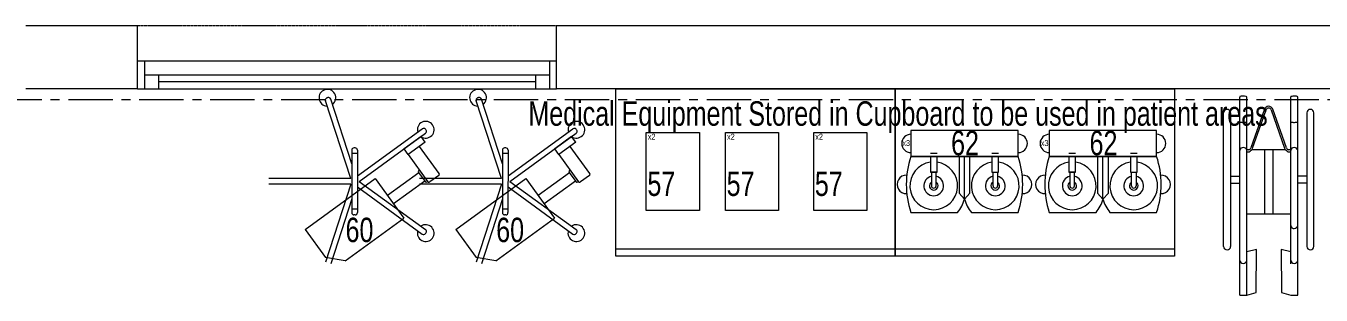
# Model space of a CAD drawing. Header units: millimetres. Extents: x 26027 to 581921, y 7230 to 233891.
# Drawn here: x 488264 to 492901, y 141646 to 142610 of the extents above; entities that cross this region are included whole.
import ezdxf

# ---------------------------------------------------------------- set-up
doc = ezdxf.new("R2010")
doc.units = ezdxf.units.MM
doc.header["$LTSCALE"] = 5
for name, pattern in [('CENTER', [50.8, 31.75, -6.35, 6.35, -6.35]), ('HIDDEN', [9.525, 6.35, -3.175]), ('HIDDEN2', [0.1875, 0.125, -0.0625])]:
    doc.linetypes.add(name, pattern=pattern)
for name, color, linetype, lineweight in [('Aluminum', 7, 'Continuous', 5), ('Medical Equipment and Furniture', 163, 'Continuous', 0), ('Medical Equipment and Furniture1', 163, 'Continuous', 5), ('Proj', 7, 'HIDDEN2', 5), ('Walls', 32, 'Continuous', 5)]:
    doc.layers.add(name, color=color, linetype=linetype, lineweight=lineweight)
doc.layers.add('axes', color=9, linetype='Continuous')
doc.styles.add('X3G_ENTITY_257CFD', font='swisscl.ttf', dxfattribs={"height": 200})

# ---------------------------------------------------------------- blocks, each defined once
blk = doc.blocks.new('CUPBOARD - GLASS TOP - LOCKABLE - 200x100x60')
at = {"layer": 'Medical Equipment and Furniture1'}
blk.add_line((283.1819, -205.0074, 0), (284.1819, -205.0074, 0), dxfattribs=at)
at = {"layer": 'Medical Equipment and Furniture1', "elevation": 0}
blk.add_lwpolyline([(284.1819, -204.4324), (283.1819, -204.4324), (283.1819, -205.0324), (284.1819, -205.0324)], close=True, dxfattribs=at)
blk = doc.blocks.new('HF14449A-P')
for p, q in [((-0.2244, 0.0577), (-0.7026, 0.0577)), ((-0.05, 0), (-0.7602, 0)), ((-0.7026, 0.0323), (-0.2244, 0.0323)), ((-0.4762, 0.0321), (-0.4762, -0.0003)), ((-0.4508, 0.0321), (-0.4508, -0.0003)), ((-0.05, -0.0255), (-0.05, 0)), ((-0.1618, -0.0254), (-0.7597, -0.0254)), ((-0.578, -0.0409), (-0.7158, -0.0896)), ((-0.5708, -0.044), (-0.5708, -0.1647)), ((-0.5699, -0.0249), (-0.5699, -0.0332)), ((-0.5636, -0.0346), (-0.5636, -0.0251)), ((-0.3406, -0.1837), (-0.3406, -0.0251)), ((-0.2045, -0.0254), (-0.2138, -0.0595)), ((-0.0589, -0.0584), (-0.05, -0.0255)), ((-0.7137, -0.0956), (-0.576, -0.047)), ((-0.5708, -0.0899), (-0.3406, -0.0899)), ((-0.2138, -0.0595), (-0.0589, -0.0584)), ((-0.7158, -0.1192), (-0.578, -0.1678)), ((-0.576, -0.1618), (-0.7137, -0.1132)), ((-0.5708, -0.1189), (-0.3406, -0.1189)), ((-0.05, -0.1827), (-0.7602, -0.1827)), ((-0.5699, -0.1755), (-0.5699, -0.1837)), ((-0.5636, -0.1837), (-0.5636, -0.1742)), ((-0.0589, -0.1493), (-0.2138, -0.1482)), ((-0.2138, -0.1482), (-0.2045, -0.1824)), ((-0.0499, -0.1827), (-0.0589, -0.1493)), ((-0.05, -0.2078), (-0.05, -0.1827)), ((-0.05, -0.2078), (-0.7593, -0.2078)), ((-0.4762, -0.2401), (-0.4762, -0.2078)), ((-0.4508, -0.2401), (-0.4508, -0.2078)), ((-0.7026, -0.2404), (-0.2244, -0.2404)), ((-0.2244, -0.2658), (-0.7026, -0.2658))]:
    blk.add_line(p, q)
for centre, radius, start, end in [((-0.7026, 0.045), 0.0127, 90, 180), ((-0.2244, 0.045), 0.0127, 0, 90), ((-0.7026, 0.045), 0.0127, 180, 270), ((-0.2244, 0.045), 0.0127, 270, 0), ((-0.5661, -0.0128), 0.0127, 98.7333, 261.2512), ((-0.5848, -0.0258), 0.0166, 294.282, 333.3732), ((-0.5848, -0.0258), 0.023, 292.5926, 337.4074), ((-0.301, -0.0129), 0.0127, 279.8278, 82.5002), ((-0.7106, -0.1044), 0.0157, 109.4325, 250.5675), ((-0.7106, -0.1044), 0.00936, 109.4229, 250.5771), ((-0.5661, -0.1952), 0.0127, 98.7488, 261.2667), ((-0.5848, -0.183), 0.0166, 26.6268, 65.718), ((-0.5848, -0.183), 0.023, 22.5926, 67.4074), ((-0.7026, -0.2531), 0.0127, 90, 180), ((-0.7026, -0.2531), 0.0127, 180, 270), ((-0.2244, -0.2531), 0.0127, 0, 90), ((-0.2244, -0.2531), 0.0127, 270, 0)]:
    blk.add_arc(centre, radius, start, end)
for centre, ratio, start_param, end_param in [((-0.7597, -0.0126), 0.241377, 0.152696, 3.141593), ((-0.6698, -0.0127), 0.078125, 3.141593, 6.498142), ((-0.1758, -0.0125), 0.964579, 3.250377, 6.096807), ((-0.7597, -0.1952), 0.241678, 0.147741, 3.289334), ((-0.6698, -0.1954), 0.078125, 3.141593, 6.498142), ((-0.1758, -0.1951), 0.964579, 3.252899, 6.098308)]:
    blk.add_ellipse(centre, major_axis=(0, 0.0127), ratio=ratio, start_param=start_param, end_param=end_param)
blk = doc.blocks.new('M.107.31.46')
at = {"layer": 'Medical Equipment and Furniture1'}
for p, q in [((22587.3, -488.5), (22606.8, -467.6)), ((22606.8, -467.6), (22606.8, -620.3)), ((22626.2, -488.5), (22606.8, -467.6))]:
    blk.add_line(p, q, dxfattribs=at)
for points in [[(22581.8, -420.1), (22414.6, -420.1)], [(22798.9, -420.1), (22631.7, -420.1)], [(22587.3, -488.5), (22587.3, -620.3), (22626.2, -620.3), (22626.2, -488.5)], [(22504.7, -515.1), (22504.7, -564.7), (22488.5, -564.7), (22488.5, -515.1)], [(22708.8, -515.1), (22708.8, -564.7), (22725, -564.7), (22725, -515.1)], [(22508.6, -620.3), (22508.6, -564.7), (22484.6, -564.7), (22484.6, -620.3)], [(22728.9, -620.3), (22728.9, -564.7), (22704.9, -564.7), (22704.9, -620.3)], [(22414.6, -620.3), (22798.9, -620.3)], [(22484.6, -631.3), (22508.6, -631.3)], [(22704.9, -631.3), (22728.9, -631.3)]]:
    blk.add_lwpolyline(points, dxfattribs=at)
blk.add_lwpolyline([(22414.6, -713.6), (22798.9, -713.6), (22798.9, -620.3), (22414.6, -620.3)], close=True, dxfattribs=at)
for centre, radius, start, end in [((22714.4, -520.2), 316, 161.5342, 198.4658), ((22496.6, -515.1), 85.4, 278.0941, 261.9059), ((22480.9, -503.4), 130.9, 15.8849, 39.5335), ((22732.6, -503.4), 130.9, 140.4665, 164.1151), ((22716.9, -515.1), 85.4, 278.0941, 261.9059), ((22499.2, -520.2), 316, 341.5342, 18.4658), ((22398.4, -520.2), 32.9, 87.02, 272.98), ((22496.6, -515.1), 35.4, 283.274, 256.726), ((22496.6, -515.1), 15.4, 301.8051, 238.1949), ((22496.6, -515.1), 8.13, 0, 180), ((22716.9, -515.1), 35.4, 283.274, 256.726), ((22716.9, -515.1), 15.4, 301.8051, 238.1949), ((22716.9, -515.1), 8.13, 0, 180), ((22815.2, -520.2), 32.9, 267.02, 92.98), ((22414.6, -666.9), 32.9, 90, 270), ((22798.9, -666.9), 32.9, 270, 90)]:
    blk.add_arc(centre, radius, start, end, dxfattribs=at)
blk = doc.blocks.new('HF12177-P')
for p, q in [((0, 0), (-0.1724, 0.2372)), ((0, 0), (0.1724, 0.2372)), ((-0.0196, -0.007), (-0.1885, 0.2255)), ((0.0196, -0.007), (0.1885, 0.2255)), ((-0.0631, -0.027), (-0.2951, -0.1024)), ((-0.01, -0.0308), (-0.2889, -0.1214)), ((-0.12, -0.015), (-0.12, -0.019)), ((-0.112, -0.007), (0.112, -0.007)), ((-0.112, -0.027), (0.112, -0.027)), ((-0.1, -0.007), (-0.1, -0.027)), ((-0.01, -0.0308), (-0.01, -0.324)), ((0.01, -0.0308), (0.01, -0.324)), ((0.01, -0.0308), (0.2889, -0.1214)), ((0.0631, -0.027), (0.2951, -0.1024)), ((0.1, -0.007), (0.1, -0.027)), ((0.12, -0.015), (0.12, -0.019))]:
    blk.add_line(p, q)
for centre, radius, start, end in [((-0.1852, 0.2378), 0.03, 325.4712, 286.5288), ((-0.1821, 0.2302), 0.008, 126.3733, 216), ((0, -0.017), 0.315, 125.6267, 126.3733), ((-0.1788, 0.2325), 0.008, 36, 125.6267), ((0.1852, 0.2378), 0.03, 253.4712, 214.5288), ((0.1788, 0.2325), 0.008, 54.3733, 144), ((0, -0.017), 0.315, 53.6267, 54.3733), ((0.1821, 0.2302), 0.008, 324, 53.6267), ((-0.112, -0.015), 0.008, 90, 180), ((-0.112, -0.019), 0.008, 180, 270), ((0.112, -0.015), 0.008, 0, 90), ((0.112, -0.019), 0.008, 270, 0), ((-0.2996, -0.1144), 0.03, 37.4712, 358.5288), ((-0.2926, -0.11), 0.008, 108, 197.6267), ((0, -0.017), 0.315, 197.6267, 198.3733), ((-0.2914, -0.1138), 0.008, 198.3733, 288)]:
    blk.add_arc(centre, radius, start, end)
blk = doc.blocks.new('MONITOR ARM PLAN')
at = {"color": 8, "linetype": 'HIDDEN'}
for p, q in [((0.025, -0.49375, 0), (0.025, -0.18375, 0)), ((0.025, -0.18375, 0), (0.2, -0.18375, 0)), ((0.2, -0.44375, 0), (0.2, -0.18375, 0)), ((0.2, -0.44375, 0), (0.15, -0.49375, 0)), ((0.025, -0.49375, 0), (0.15, -0.49375, 0))]:
    blk.add_line(p, q, dxfattribs=at)
at = {"layer": 'Medical Equipment and Furniture1'}
for p, q in [((0.025, 0.0375), (0, 0.0375)), ((0, 0.0375), (0, -0.0375)), ((0.025, 0.0375), (0.025, -0.0375)), ((0.145, 0.0125), (0.025, 0.0125)), ((0.15, 0.0075), (0.15, -0.0325)), ((0.025, -0.0375), (0, -0.0375)), ((0.025, -0.0375), (0.145, -0.0375)), ((0.09375, -0.0375), (0.09375, -0.04)), ((0.09875, -0.045), (0.13875, -0.045)), ((0.1, -0.045), (0.1, -0.18375)), ((0.1375, -0.045), (0.1375, -0.18375)), ((0.14375, -0.0375), (0.14375, -0.04))]:
    blk.add_line(p, q, dxfattribs=at)
for centre, start, end in [((0.145, 0.0075, 0), 0, 90), ((0.09875, -0.04), 180, 270), ((0.13875, -0.04), 270, 360), ((0.145, -0.0325), 270, 0)]:
    blk.add_arc(centre, 0.005, start, end, dxfattribs=at)

msp = doc.modelspace()

# ---------------------------------------------------------------- linework, layer by layer
at = {"layer": 'Aluminum'}
for p, q in [((488663.8, 142485.3, 0), (490163.8, 142485.3, 0)), ((488688.8, 142485.3, 0), (488688.8, 142385.3, 0)), ((490138.8, 142485.3, 0), (490138.8, 142385.3, 0)), ((488688.8, 142435.3, 0), (490138.8, 142435.3, 0)), ((488738.8, 142435.3, 0), (488738.8, 142385.3, 0)), ((490088.8, 142435.3, 0), (490088.8, 142385.3, 0)), ((488663.8, 142385.3, 0), (490163.8, 142385.3, 0)), ((490088.8, 142410.3, 0), (488738.8, 142410.3, 0))]:
    msp.add_line(p, q, dxfattribs=at)
at = {"layer": 'axes', "linetype": 'CENTER', "lineweight": 0}
msp.add_line((581030.5, 142345.3, 2.4), (449113.3, 142345.3, 2.4), dxfattribs=at)
at = {"layer": 'Medical Equipment and Furniture', "elevation": 0}
for points in [[(490485.1, 141948.5), (490485.1, 142228.5), (490675.1, 142228.5), (490675.1, 141948.5), (490485.1, 141948.5)], [(490768.9, 141948.5), (490768.9, 142228.5), (490958.9, 142228.5), (490958.9, 141948.5), (490768.9, 141948.5)], [(491084.7, 141948.5), (491084.7, 142228.5), (491274.7, 142228.5), (491274.7, 141948.5), (491084.7, 141948.5)]]:
    msp.add_lwpolyline(points, dxfattribs=at)
at = {"layer": 'Proj'}
msp.add_line((490163.8, 142610.3, 0), (488663.8, 142610.3, 0), dxfattribs=at)
at = {"layer": 'Walls'}
for p, q in [((488663.8, 142610.3, 0), (488263.8, 142610.3, 0)), ((488663.8, 142385.3, 0), (488663.8, 142610.3, 0)), ((490163.8, 142385.3, 0), (490163.8, 142610.3, 0)), ((493033.8, 142610.3), (490163.8, 142610.3, 0)), ((488663.8, 142385.3, 0), (488263.8, 142385.3, 0)), ((493033.8, 142385.3, 0), (490163.8, 142385.3, 0))]:
    msp.add_line(p, q, dxfattribs=at)

# ---------------------------------------------------------------- block references
at = {"layer": 'Medical Equipment and Furniture', "extrusion": (-1.92689e-13, -1.39405e-12, -1), "xscale": -1000, "yscale": 1000, "zscale": -1000, "rotation": 90.01496832471715}
for p in [(-489457.5, 142053.2, 0), (-489996.9, 142053.2, 0)]:
    msp.add_blockref('HF12177-P', p, dxfattribs=at)
at = {"layer": 'Medical Equipment and Furniture', "xscale": -1000, "yscale": 1000, "zscale": 1000}
for p in [(774557.6, 346817.7, 0), (775557.7, 346817.7, 0)]:
    msp.add_blockref('CUPBOARD - GLASS TOP - LOCKABLE - 200x100x60', p, dxfattribs=at)
at = {"layer": 'Medical Equipment and Furniture', "xscale": 1000, "yscale": 1000, "zscale": 1000}
for name, p, rotation in [('HF14449A-P', (492817.7, 141595.9, 0), 270), ('MONITOR ARM PLAN', (489648.1, 142191.5, 0), 305.9850316752795), ('MONITOR ARM PLAN', (490187.4, 142191.5, 0), 305.9850316752795)]:
    msp.add_blockref(name, p, dxfattribs=dict(at, rotation=rotation))
at = {"layer": 'Medical Equipment and Furniture', "rotation": 180}
for p in [(514231.2, 141522.1, 0), (514727, 141522.1, 0)]:
    msp.add_blockref('M.107.31.46', p, dxfattribs=at)

# ---------------------------------------------------------------- texts
at = {"layer": 'Medical Equipment and Furniture', "color": 1, "insert": (491386.4, 142340.1, 0), "char_height": 87.473, "width": 3260.537, "attachment_point": 2, "style": 'X3G_ENTITY_257CFD'}
msp.add_mtext('Medical Equipment Stored in Cupboard to be used in patient areas', dxfattribs=at)
at = {"layer": 'Medical Equipment and Furniture', "attachment_point": 2, "style": 'X3G_ENTITY_257CFD'}
for s, insert, char_height, width in [('62', (491626.3, 142234.4, 0), 87.47, 82.543), ('62', (492122.1, 142234.4, 0), 87.47, 82.543), ('x2', (490504.2, 142224.1, 0), 21.87, 20.636), ('x2', (490787.9, 142224.1, 0), 21.87, 20.636), ('x2', (491103.8, 142224.1, 0), 21.87, 20.636), ('x3', (491415.6, 142201.6, 0), 21.87, 20.636), ('x3', (491911.4, 142201.6, 0), 21.87, 20.636), ('57', (490538.9, 142088.5, 0), 87.47, 82.543), ('57', (490822.6, 142088.5, 0), 87.47, 82.543), ('57', (491138.5, 142088.5, 0), 87.47, 82.543)]:
    msp.add_mtext(s, dxfattribs=dict(at, insert=insert, char_height=char_height, width=width))
at = {"layer": 'Medical Equipment and Furniture', "char_height": 87.47, "attachment_point": 2, "style": 'X3G_ENTITY_257CFD'}
for insert in [(489458.2, 141923, 0), (489997.6, 141923, 0)]:
    msp.add_mtext('60', dxfattribs=dict(at, insert=insert))

doc.saveas('drawing.dxf')
